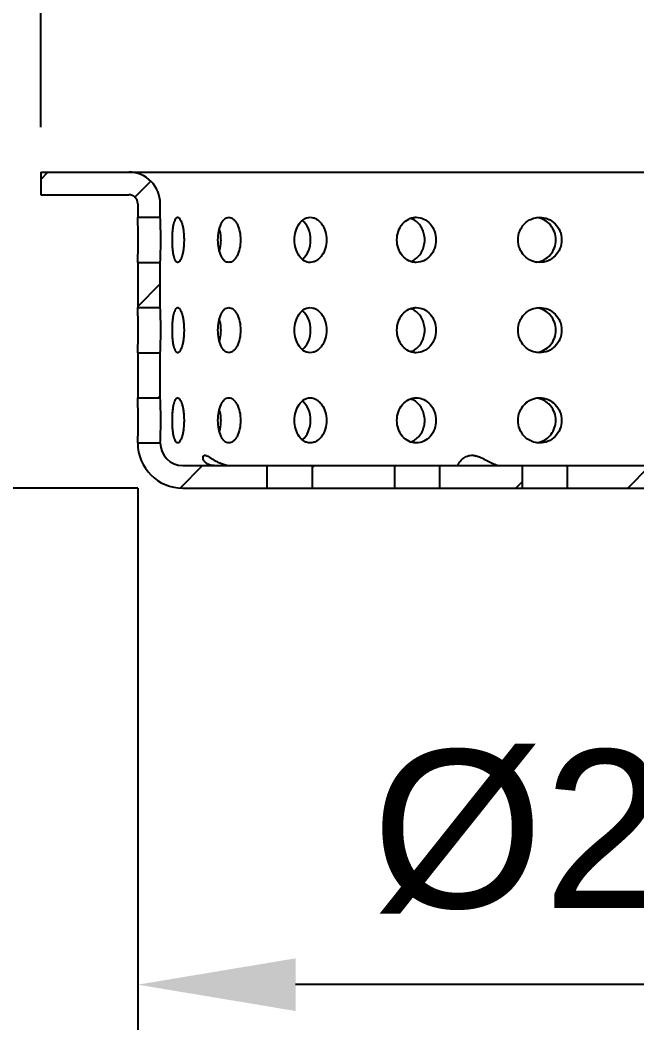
# Model space of a CAD drawing. Header units: millimetres. Extents: x 0 to 2023, y -35 to 289.
# Drawn here: x 1112.45 to 1126.12, y 149.45 to 171.81 of the extents above; entities that cross this region are included whole.
import ezdxf

# ---------------------------------------------------------------- set-up
doc = ezdxf.new("R2010")
doc.units = ezdxf.units.MM
doc.layers.add('02___PRT_ALL_AXES', color=7, linetype='Continuous')
doc.layers.add('AM_5', color=3, linetype='Continuous', lineweight=25)
doc.styles.get("Standard").update_dxf_attribs({"font": 'ARIAL.TTF'})
doc.dimstyles.new('AM_ISO$0', dxfattribs={"dimtxt": 3.5, "dimasz": 3.5, "dimexe": 1, "dimexo": 1, "dimgap": 1.5, "dimtad": 1, "dimdsep": 46, "dimtxsty": 'Standard', "dimcen": 0, "dimclrd": 256, "dimclre": 256, "dimclrt": 2, "dimadec": 0, "dimazin": 2, "dimtp": 0.1, "dimtm": 0.1, "dimtfac": 0.71, "dimtdec": 3, "dimtmove": 0, "dimatfit": 3, "dimfxl": 1, "dimlwd": -1, "dimlwe": -1, "dimarcsym": 1})

# ---------------------------------------------------------------- blocks, each defined once
blk = doc.blocks.new('*D50')
at = {"layer": 'AM_5', "linetype": 'ByBlock', "transparency": 16777216}
for p, q in [((1112.907, 169.448), (1112.907, 181.448)), ((1140.907, 169.448), (1140.907, 181.448)), ((1137.407, 180.448), (1116.407, 180.448))]:
    blk.add_line(p, q, dxfattribs=at)
at = {"layer": 'AM_5', "transparency": 16777216}
for points in [[(1116.407, 181.031), (1116.407, 179.864), (1112.907, 180.448)], [(1137.407, 181.031), (1137.407, 179.864), (1140.907, 180.448)]]:
    blk.add_solid(points, dxfattribs=at)
at = {"layer": 'Defpoints', "color": 0, "transparency": 16777216}
for p in [(1112.907, 180.448), (1112.907, 168.448), (1140.907, 168.448)]:
    blk.add_point(p, dxfattribs=at)
at = {"layer": 'AM_5', "color": 2, "transparency": 16777216, "insert": (1126.907, 183.833), "char_height": 3.5, "attachment_point": 5}
blk.add_mtext('%%c28', dxfattribs=at)
blk = doc.blocks.new('*D51')
at = {"layer": 'AM_5', "linetype": 'ByBlock', "transparency": 16777216}
for p, q in [((1115.057, 161.448), (1115.057, 149.448)), ((1138.757, 161.448), (1138.757, 149.448)), ((1135.257, 150.448), (1118.557, 150.448))]:
    blk.add_line(p, q, dxfattribs=at)
at = {"layer": 'AM_5', "transparency": 16777216}
for points in [[(1118.557, 151.031), (1118.557, 149.864), (1115.057, 150.448)], [(1135.257, 151.031), (1135.257, 149.864), (1138.757, 150.448)]]:
    blk.add_solid(points, dxfattribs=at)
at = {"layer": 'Defpoints', "color": 0, "transparency": 16777216}
for p in [(1115.057, 162.448), (1138.757, 162.448), (1115.057, 150.448)]:
    blk.add_point(p, dxfattribs=at)
at = {"layer": 'AM_5', "color": 2, "transparency": 16777216, "insert": (1126.907, 153.833), "char_height": 3.5, "attachment_point": 5}
blk.add_mtext('%%c23.7', dxfattribs=at)
blk = doc.blocks.new('*D52')
at = {"layer": 'AM_5', "linetype": 'ByBlock', "transparency": 16777216}
for p, q in [((1100.907, 171.948), (1100.907, 175.448)), ((1111.907, 168.448), (1099.907, 168.448)), ((1100.907, 168.448), (1100.907, 161.448)), ((1115.057, 161.448), (1099.907, 161.448)), ((1100.907, 157.948), (1100.907, 154.448))]:
    blk.add_line(p, q, dxfattribs=at)
at = {"layer": 'AM_5', "transparency": 16777216}
for points in [[(1100.323, 171.948), (1101.49, 171.948), (1100.907, 168.448)], [(1100.323, 157.948), (1101.49, 157.948), (1100.907, 161.448)]]:
    blk.add_solid(points, dxfattribs=at)
at = {"layer": 'Defpoints', "color": 0, "transparency": 16777216}
for p in [(1112.907, 168.448), (1100.907, 161.448), (1116.057, 161.448)]:
    blk.add_point(p, dxfattribs=at)
at = {"layer": 'AM_5', "color": 2, "transparency": 16777216, "insert": (1097.657, 164.948), "char_height": 3.5, "attachment_point": 5, "rotation": 90}
blk.add_mtext('7', dxfattribs=at)

msp = doc.modelspace()

# ---------------------------------------------------------------- hatches: boundary and pattern name
at = {"linetype": 'Continuous'}
h = msp.add_hatch(dxfattribs=at)
h.set_pattern_fill('FRO', color=2, scale=1.754942, angle=45, style=0, pattern_type=0)
h.set_pattern_definition([(45, (1018.52, -8), (-1.240931, 1.240931), [])])
edge = h.paths.add_edge_path()
edge.add_line((1112.907, 168.448), (1114.857, 168.448))
edge.add_spline(control_points=[(1114.857, 168.448), (1115.267, 168.448), (1115.557, 168.158), (1115.557, 167.748)], knot_values=[0, 0, 0, 0, 1, 1, 1, 1], weights=[1, 0.804738, 0.804738, 1], degree=3, periodic=0)
edge.add_line((1115.557, 167.448), (1115.557, 167.748))
edge.add_line((1115.057, 167.448), (1115.557, 167.448))
edge.add_line((1115.057, 167.448), (1115.057, 167.748))
edge.add_spline(control_points=[(1114.857, 167.948), (1114.974, 167.948), (1115.057, 167.865), (1115.057, 167.748)], knot_values=[0, 0, 0, 0, 1, 1, 1, 1], weights=[1, 0.804738, 0.804738, 1], degree=3, periodic=0)
edge.add_line((1112.907, 167.948), (1114.857, 167.948))
edge.add_line((1112.907, 167.948), (1112.907, 168.448))
edge = h.paths.add_edge_path()
edge.add_line((1138.957, 168.448), (1140.907, 168.448))
edge.add_line((1140.907, 167.948), (1140.907, 168.448))
edge.add_line((1138.957, 167.948), (1140.907, 167.948))
edge.add_spline(control_points=[(1138.957, 167.948), (1138.84, 167.948), (1138.757, 167.865), (1138.757, 167.748)], knot_values=[0, 0, 0, 0, 1, 1, 1, 1], weights=[1, 0.804738, 0.804738, 1], degree=3, periodic=0)
edge.add_line((1138.757, 167.448), (1138.757, 167.748))
edge.add_line((1138.757, 167.448), (1138.257, 167.448))
edge.add_line((1138.257, 167.448), (1138.257, 167.748))
edge.add_spline(control_points=[(1138.957, 168.448), (1138.547, 168.448), (1138.257, 168.158), (1138.257, 167.748)], knot_values=[0, 0, 0, 0, 1, 1, 1, 1], weights=[1, 0.804738, 0.804738, 1], degree=3, periodic=0)
edge = h.paths.add_edge_path()
edge.add_line((1116.057, 161.448), (1117.922, 161.448))
edge.add_spline(control_points=[(1116.057, 161.448), (1115.471, 161.448), (1115.057, 161.862), (1115.057, 162.448)], knot_values=[0, 0, 0, 0, 1, 1, 1, 1], weights=[1, 0.804738, 0.804738, 1], degree=3, periodic=0)
edge.add_line((1115.057, 162.448), (1115.557, 162.448))
edge.add_spline(control_points=[(1116.057, 161.948), (1115.764, 161.948), (1115.557, 162.155), (1115.557, 162.448)], knot_values=[0, 0, 0, 0, 1, 1, 1, 1], weights=[1, 0.804738, 0.804738, 1], degree=3, periodic=0)
edge.add_line((1116.057, 161.948), (1117.922, 161.948))
edge.add_line((1117.922, 161.948), (1117.922, 161.448))
edge = h.paths.add_edge_path()
edge.add_line((1118.922, 161.448), (1120.75, 161.448))
edge.add_line((1118.922, 161.948), (1118.922, 161.448))
edge.add_line((1118.922, 161.948), (1120.75, 161.948))
edge.add_line((1120.75, 161.948), (1120.75, 161.448))
edge = h.paths.add_edge_path()
edge.add_line((1121.75, 161.448), (1123.578, 161.448))
edge.add_line((1121.75, 161.948), (1121.75, 161.448))
edge.add_line((1121.75, 161.948), (1123.578, 161.948))
edge.add_line((1123.578, 161.948), (1123.578, 161.448))
edge = h.paths.add_edge_path()
edge.add_line((1124.578, 161.448), (1126.407, 161.448))
edge.add_line((1124.578, 161.948), (1124.578, 161.448))
edge.add_line((1124.578, 161.948), (1126.407, 161.948))
edge.add_line((1126.407, 161.948), (1126.407, 161.448))
edge = h.paths.add_edge_path()
edge.add_line((1127.407, 161.448), (1129.235, 161.448))
edge.add_line((1127.407, 161.948), (1127.407, 161.448))
edge.add_line((1127.407, 161.948), (1129.235, 161.948))
edge.add_line((1129.235, 161.948), (1129.235, 161.448))
edge = h.paths.add_edge_path()
edge.add_line((1130.235, 161.448), (1132.064, 161.448))
edge.add_line((1130.235, 161.948), (1130.235, 161.448))
edge.add_line((1130.235, 161.948), (1132.064, 161.948))
edge.add_line((1132.064, 161.948), (1132.064, 161.448))
edge = h.paths.add_edge_path()
edge.add_line((1133.064, 161.448), (1134.892, 161.448))
edge.add_line((1133.064, 161.948), (1133.064, 161.448))
edge.add_line((1133.064, 161.948), (1134.892, 161.948))
edge.add_line((1134.892, 161.948), (1134.892, 161.448))
edge = h.paths.add_edge_path()
edge.add_line((1135.892, 161.448), (1137.757, 161.448))
edge.add_line((1135.892, 161.948), (1135.892, 161.448))
edge.add_line((1135.892, 161.948), (1137.757, 161.948))
edge.add_spline(control_points=[(1137.757, 161.948), (1138.05, 161.948), (1138.257, 162.155), (1138.257, 162.448)], knot_values=[0, 0, 0, 0, 1, 1, 1, 1], weights=[1, 0.804738, 0.804738, 1], degree=3, periodic=0)
edge.add_line((1138.757, 162.448), (1138.257, 162.448))
edge.add_spline(control_points=[(1137.757, 161.448), (1138.343, 161.448), (1138.757, 161.862), (1138.757, 162.448)], knot_values=[0, 0, 0, 0, 1, 1, 1, 1], weights=[1, 0.804738, 0.804738, 1], degree=3, periodic=0)
edge = h.paths.add_edge_path()
edge.add_line((1138.757, 166.448), (1138.757, 165.448))
edge.add_line((1138.757, 165.448), (1138.257, 165.448))
edge.add_line((1138.257, 166.448), (1138.257, 165.448))
edge.add_line((1138.757, 166.448), (1138.257, 166.448))
edge = h.paths.add_edge_path()
edge.add_line((1138.757, 163.448), (1138.757, 164.448))
edge.add_line((1138.757, 163.448), (1138.257, 163.448))
edge.add_line((1138.257, 163.448), (1138.257, 164.448))
edge.add_line((1138.757, 164.448), (1138.257, 164.448))
edge = h.paths.add_edge_path()
edge.add_line((1115.057, 165.448), (1115.057, 166.448))
edge.add_line((1115.057, 166.448), (1115.557, 166.448))
edge.add_line((1115.557, 165.448), (1115.557, 166.448))
edge.add_line((1115.057, 165.448), (1115.557, 165.448))
edge = h.paths.add_edge_path()
edge.add_line((1115.057, 163.448), (1115.057, 164.448))
edge.add_line((1115.057, 164.448), (1115.557, 164.448))
edge.add_line((1115.557, 163.448), (1115.557, 164.448))
edge.add_line((1115.057, 163.448), (1115.557, 163.448))

# ---------------------------------------------------------------- linework, layer by layer
at = {"color": 7, "linetype": 'Continuous'}
for p, q in [((1112.907, 168.448), (1112.907, 167.948)), ((1112.907, 168.448), (1140.907, 168.448)), ((1112.907, 167.948), (1114.857, 167.948)), ((1115.057, 167.748), (1115.057, 167.448)), ((1115.557, 167.448), (1115.557, 167.748)), ((1115.057, 167.448), (1115.557, 167.448)), ((1115.057, 166.448), (1115.057, 165.448)), ((1115.057, 166.448), (1115.557, 166.448)), ((1115.557, 165.448), (1115.557, 166.448)), ((1115.057, 165.448), (1115.557, 165.448)), ((1115.057, 164.448), (1115.057, 163.448)), ((1115.057, 164.448), (1115.557, 164.448)), ((1115.557, 163.448), (1115.557, 164.448)), ((1115.057, 163.448), (1115.557, 163.448)), ((1115.057, 162.448), (1115.557, 162.448)), ((1116.057, 161.948), (1137.757, 161.948)), ((1117.922, 161.948), (1117.922, 161.448)), ((1118.922, 161.948), (1118.922, 161.448)), ((1120.75, 161.948), (1120.75, 161.448)), ((1121.75, 161.948), (1121.75, 161.448)), ((1123.578, 161.948), (1123.578, 161.448)), ((1124.578, 161.948), (1124.578, 161.448)), ((1116.057, 161.448), (1137.757, 161.448))]:
    msp.add_line(p, q, dxfattribs=at)
for centre, radius, start, end in [((1114.857, 167.748), 0.7, 0, 90), ((1114.857, 167.748), 0.2, 0, 90), ((1103.209, 166.948), 11.858, 357.5826, 2.4173), ((1104.21, 166.948), 11.358, 0.0009, 2.5239), ((1120.974, 167.041), 0.408, 62.2453, 70.6959), ((1120.968, 167.03), 0.421, 58.5499, 62.2556), ((1104.207, 166.948), 11.361, 357.4763, 359.9988), ((1115.984, 166.948), 0.919, 359.6839, 0.3158), ((1120.974, 166.854), 0.408, 289.2988, 297.6318), ((1120.968, 166.866), 0.421, 297.6229, 301.4678), ((1103.209, 164.948), 11.858, 357.5826, 2.4173), ((1104.21, 164.948), 11.358, 0.0009, 2.5239), ((1120.974, 165.041), 0.408, 62.2453, 70.6959), ((1120.968, 165.03), 0.421, 58.5499, 62.2556), ((1104.207, 164.948), 11.361, 357.4763, 359.9988), ((1115.984, 164.948), 0.919, 359.6839, 0.3158), ((1120.974, 164.854), 0.408, 289.2988, 297.6318), ((1120.968, 164.866), 0.421, 297.6229, 301.4678), ((1103.208, 162.948), 11.859, 0.001, 2.4173), ((1104.21, 162.948), 11.358, 0.0009, 2.5239), ((1120.974, 163.041), 0.408, 62.2453, 70.6959), ((1120.968, 163.03), 0.421, 58.5499, 62.2556), ((1103.211, 162.948), 11.857, 357.5824, 359.9993), ((1104.202, 162.948), 11.366, 357.4769, 359.9982), ((1115.984, 162.948), 0.919, 0.0001, 0.3158), ((1116.057, 162.448), 1, 180, 270), ((1116.057, 162.448), 0.5, 180, 270), ((1123.839, 162.921), 0.473, 278.0156, 285.6363)]:
    msp.add_arc(centre, radius, start, end, dxfattribs=at)
for points, knots in [([(1115.825, 166.948), (1115.825, 166.98), (1115.826, 167.044), (1115.832, 167.137), (1115.842, 167.222), (1115.855, 167.298), (1115.872, 167.359), (1115.89, 167.401), (1115.906, 167.426), (1115.918, 167.438), (1115.93, 167.446), (1115.939, 167.448), (1115.944, 167.448)], [0, 0, 0, 0, 0.182375, 0.358295, 0.521034, 0.665126, 0.785954, 0.880597, 0.918033, 0.94945, 0.976041, 1, 1, 1, 1]), ([(1115.944, 167.448), (1115.965, 167.448), (1115.996, 167.413), (1116.021, 167.36), (1116.043, 167.298), (1116.06, 167.223), (1116.073, 167.137), (1116.082, 167.044), (1116.084, 166.98), (1116.084, 166.948)], [0, 0, 0, 0, 0.118231, 0.214948, 0.337129, 0.481695, 0.644066, 0.818976, 1, 1, 1, 1]), ([(1116.837, 166.948), (1116.837, 167.012), (1116.847, 167.133), (1116.888, 167.273), (1116.938, 167.362), (1116.979, 167.41), (1117.026, 167.441), (1117.061, 167.448), (1117.077, 167.448)], [0, 0, 0, 0, 0.32053, 0.603991, 0.723867, 0.827645, 0.917676, 1, 1, 1, 1]), ([(1117.077, 167.448), (1117.094, 167.448), (1117.13, 167.44), (1117.178, 167.41), (1117.223, 167.362), (1117.278, 167.274), (1117.325, 167.134), (1117.337, 167.012), (1117.337, 166.948)], [0, 0, 0, 0, 0.082288, 0.173908, 0.279644, 0.400887, 0.68371, 1, 1, 1, 1]), ([(1118.535, 166.948), (1118.535, 167.012), (1118.551, 167.137), (1118.622, 167.3), (1118.719, 167.401), (1118.811, 167.441), (1118.858, 167.448), (1118.881, 167.448)], [0, 0, 0, 0, 0.289119, 0.555956, 0.789246, 0.896157, 1, 1, 1, 1]), ([(1118.889, 166.948), (1118.889, 167.032), (1118.86, 167.193), (1118.766, 167.332), (1118.708, 167.379)], [0, 0, 0, 0, 0.529349, 1, 1, 1, 1]), ([(1118.881, 167.448), (1118.904, 167.448), (1118.952, 167.441), (1119.02, 167.412), (1119.083, 167.364), (1119.159, 167.278), (1119.225, 167.138), (1119.243, 167.012), (1119.243, 166.948)], [0, 0, 0, 0, 0.103224, 0.210897, 0.325475, 0.44805, 0.714544, 1, 1, 1, 1]), ([(1120.804, 166.948), (1120.804, 167.012), (1120.825, 167.14), (1120.917, 167.306), (1121.037, 167.402), (1121.147, 167.441), (1121.204, 167.448), (1121.232, 167.448)], [0, 0, 0, 0, 0.267037, 0.523563, 0.765595, 0.883276, 1, 1, 1, 1]), ([(1121.42, 166.948), (1121.42, 166.993), (1121.409, 167.082), (1121.363, 167.206), (1121.288, 167.312), (1121.223, 167.367), (1121.187, 167.389)], [0, 0, 0, 0, 0.258648, 0.513424, 0.761101, 1, 1, 1, 1]), ([(1121.232, 167.448), (1121.289, 167.448), (1121.407, 167.42), (1121.552, 167.307), (1121.648, 167.141), (1121.67, 167.013), (1121.67, 166.948)], [0, 0, 0, 0, 0.233216, 0.477545, 0.734702, 1, 1, 1, 1]), ([(1123.489, 166.948), (1123.489, 167.013), (1123.514, 167.143), (1123.619, 167.309), (1123.779, 167.422), (1123.906, 167.448), (1123.969, 167.448)], [0, 0, 0, 0, 0.25454, 0.50607, 0.753926, 1, 1, 1, 1]), ([(1124.326, 166.948), (1124.326, 167.007), (1124.305, 167.126), (1124.215, 167.281), (1124.078, 167.395), (1123.966, 167.434), (1123.909, 167.443)], [0, 0, 0, 0, 0.253091, 0.504665, 0.753721, 1, 1, 1, 1]), ([(1123.969, 167.448), (1124.032, 167.448), (1124.16, 167.421), (1124.322, 167.31), (1124.43, 167.144), (1124.455, 167.013), (1124.455, 166.948)], [0, 0, 0, 0, 0.245944, 0.494758, 0.746489, 1, 1, 1, 1]), ([(1116.904, 166.953), (1116.903, 166.974), (1116.9, 167.054), (1116.887, 167.135), (1116.869, 167.192)], [0, 0, 0, 0, 0.257449, 1, 1, 1, 1]), ([(1115.944, 166.448), (1115.939, 166.448), (1115.93, 166.45), (1115.918, 166.457), (1115.906, 166.47), (1115.89, 166.494), (1115.872, 166.536), (1115.855, 166.598), (1115.842, 166.673), (1115.832, 166.759), (1115.826, 166.851), (1115.825, 166.915), (1115.825, 166.948)], [0, 0, 0, 0, 0.023959, 0.050552, 0.08197, 0.119408, 0.214055, 0.334885, 0.478978, 0.641711, 0.817626, 1, 1, 1, 1]), ([(1116.084, 166.948), (1116.084, 166.915), (1116.082, 166.851), (1116.073, 166.759), (1116.06, 166.673), (1116.043, 166.598), (1116.021, 166.535), (1115.996, 166.483), (1115.965, 166.448), (1115.944, 166.448)], [0, 0, 0, 0, 0.181025, 0.355941, 0.518318, 0.662884, 0.785063, 0.881776, 1, 1, 1, 1]), ([(1117.077, 166.448), (1117.061, 166.448), (1117.026, 166.455), (1116.979, 166.486), (1116.938, 166.533), (1116.888, 166.622), (1116.847, 166.763), (1116.837, 166.884), (1116.837, 166.948)], [0, 0, 0, 0, 0.082324, 0.172357, 0.276137, 0.396016, 0.679473, 1, 1, 1, 1]), ([(1116.869, 166.703), (1116.875, 166.722), (1116.895, 166.8), (1116.903, 166.881), (1116.904, 166.943)], [0, 0, 0, 0, 0.240119, 1, 1, 1, 1]), ([(1117.337, 166.948), (1117.337, 166.884), (1117.325, 166.762), (1117.278, 166.621), (1117.223, 166.533), (1117.178, 166.486), (1117.13, 166.455), (1117.094, 166.448), (1117.077, 166.448)], [0, 0, 0, 0, 0.316294, 0.59912, 0.720361, 0.826094, 0.917713, 1, 1, 1, 1]), ([(1118.881, 166.448), (1118.858, 166.448), (1118.811, 166.454), (1118.719, 166.495), (1118.622, 166.595), (1118.551, 166.759), (1118.535, 166.883), (1118.535, 166.948)], [0, 0, 0, 0, 0.103843, 0.210754, 0.444048, 0.710882, 1, 1, 1, 1]), ([(1118.708, 166.516), (1118.766, 166.563), (1118.86, 166.702), (1118.889, 166.863), (1118.889, 166.948)], [0, 0, 0, 0, 0.470642, 1, 1, 1, 1]), ([(1119.243, 166.948), (1119.243, 166.883), (1119.225, 166.758), (1119.159, 166.617), (1119.083, 166.531), (1119.02, 166.484), (1118.952, 166.455), (1118.904, 166.448), (1118.881, 166.448)], [0, 0, 0, 0, 0.285457, 0.551955, 0.674528, 0.789104, 0.896777, 1, 1, 1, 1]), ([(1121.232, 166.448), (1121.204, 166.448), (1121.147, 166.454), (1121.037, 166.493), (1120.917, 166.589), (1120.825, 166.755), (1120.804, 166.883), (1120.804, 166.948)], [0, 0, 0, 0, 0.116724, 0.234405, 0.47644, 0.732963, 1, 1, 1, 1]), ([(1121.187, 166.507), (1121.223, 166.529), (1121.288, 166.583), (1121.363, 166.689), (1121.409, 166.814), (1121.42, 166.903), (1121.42, 166.948)], [0, 0, 0, 0, 0.2389, 0.486578, 0.741358, 1, 1, 1, 1]), ([(1121.67, 166.948), (1121.67, 166.883), (1121.648, 166.754), (1121.552, 166.589), (1121.407, 166.476), (1121.289, 166.448), (1121.232, 166.448)], [0, 0, 0, 0, 0.265299, 0.522459, 0.766785, 1, 1, 1, 1]), ([(1123.969, 166.448), (1123.906, 166.448), (1123.779, 166.474), (1123.619, 166.586), (1123.514, 166.752), (1123.489, 166.883), (1123.489, 166.948)], [0, 0, 0, 0, 0.246074, 0.493932, 0.745452, 1, 1, 1, 1]), ([(1123.908, 166.453), (1123.965, 166.461), (1124.077, 166.5), (1124.215, 166.614), (1124.305, 166.769), (1124.326, 166.889), (1124.326, 166.948)], [0, 0, 0, 0, 0.246272, 0.495321, 0.746902, 1, 1, 1, 1]), ([(1124.455, 166.948), (1124.455, 166.883), (1124.43, 166.752), (1124.322, 166.586), (1124.16, 166.474), (1124.032, 166.448), (1123.969, 166.448)], [0, 0, 0, 0, 0.253512, 0.505245, 0.754056, 1, 1, 1, 1]), ([(1115.825, 164.948), (1115.825, 164.98), (1115.826, 165.044), (1115.832, 165.137), (1115.842, 165.222), (1115.855, 165.298), (1115.872, 165.359), (1115.89, 165.401), (1115.906, 165.426), (1115.918, 165.438), (1115.93, 165.446), (1115.939, 165.448), (1115.944, 165.448)], [0, 0, 0, 0, 0.182375, 0.358295, 0.521034, 0.665126, 0.785954, 0.880597, 0.918033, 0.94945, 0.976041, 1, 1, 1, 1]), ([(1115.944, 165.448), (1115.965, 165.448), (1115.996, 165.413), (1116.021, 165.36), (1116.043, 165.298), (1116.06, 165.223), (1116.073, 165.137), (1116.082, 165.044), (1116.084, 164.98), (1116.084, 164.948)], [0, 0, 0, 0, 0.118231, 0.214948, 0.337129, 0.481695, 0.644066, 0.818976, 1, 1, 1, 1]), ([(1116.837, 164.948), (1116.837, 165.012), (1116.847, 165.133), (1116.888, 165.273), (1116.938, 165.362), (1116.979, 165.41), (1117.026, 165.441), (1117.061, 165.448), (1117.077, 165.448)], [0, 0, 0, 0, 0.32053, 0.603991, 0.723867, 0.827645, 0.917676, 1, 1, 1, 1]), ([(1117.077, 165.448), (1117.094, 165.448), (1117.13, 165.44), (1117.178, 165.41), (1117.223, 165.362), (1117.278, 165.274), (1117.325, 165.134), (1117.337, 165.012), (1117.337, 164.948)], [0, 0, 0, 0, 0.082288, 0.173908, 0.279644, 0.400887, 0.68371, 1, 1, 1, 1]), ([(1118.535, 164.948), (1118.535, 165.012), (1118.551, 165.137), (1118.622, 165.3), (1118.719, 165.401), (1118.811, 165.441), (1118.858, 165.448), (1118.881, 165.448)], [0, 0, 0, 0, 0.289119, 0.555956, 0.789246, 0.896157, 1, 1, 1, 1]), ([(1118.889, 164.948), (1118.889, 165.032), (1118.86, 165.193), (1118.766, 165.332), (1118.708, 165.379)], [0, 0, 0, 0, 0.529349, 1, 1, 1, 1]), ([(1118.881, 165.448), (1118.904, 165.448), (1118.952, 165.441), (1119.02, 165.412), (1119.083, 165.364), (1119.159, 165.278), (1119.225, 165.138), (1119.243, 165.012), (1119.243, 164.948)], [0, 0, 0, 0, 0.103224, 0.210897, 0.325475, 0.44805, 0.714544, 1, 1, 1, 1]), ([(1120.804, 164.948), (1120.804, 165.012), (1120.825, 165.14), (1120.917, 165.306), (1121.037, 165.402), (1121.147, 165.441), (1121.204, 165.448), (1121.232, 165.448)], [0, 0, 0, 0, 0.267037, 0.523563, 0.765595, 0.883276, 1, 1, 1, 1]), ([(1121.42, 164.948), (1121.42, 164.993), (1121.409, 165.082), (1121.363, 165.206), (1121.288, 165.312), (1121.223, 165.367), (1121.187, 165.389)], [0, 0, 0, 0, 0.258648, 0.513424, 0.761101, 1, 1, 1, 1]), ([(1121.232, 165.448), (1121.289, 165.448), (1121.407, 165.42), (1121.552, 165.307), (1121.648, 165.141), (1121.67, 165.013), (1121.67, 164.948)], [0, 0, 0, 0, 0.233216, 0.477545, 0.734702, 1, 1, 1, 1]), ([(1123.489, 164.948), (1123.489, 165.013), (1123.514, 165.143), (1123.619, 165.309), (1123.779, 165.422), (1123.906, 165.448), (1123.969, 165.448)], [0, 0, 0, 0, 0.25454, 0.50607, 0.753926, 1, 1, 1, 1]), ([(1124.326, 164.948), (1124.326, 165.007), (1124.305, 165.126), (1124.215, 165.281), (1124.078, 165.395), (1123.966, 165.434), (1123.909, 165.443)], [0, 0, 0, 0, 0.253091, 0.504665, 0.753721, 1, 1, 1, 1]), ([(1123.969, 165.448), (1124.032, 165.448), (1124.16, 165.421), (1124.322, 165.31), (1124.43, 165.144), (1124.455, 165.013), (1124.455, 164.948)], [0, 0, 0, 0, 0.245944, 0.494758, 0.746489, 1, 1, 1, 1]), ([(1116.904, 164.953), (1116.903, 164.974), (1116.9, 165.054), (1116.887, 165.135), (1116.869, 165.192)], [0, 0, 0, 0, 0.257449, 1, 1, 1, 1]), ([(1115.944, 164.448), (1115.939, 164.448), (1115.93, 164.45), (1115.918, 164.457), (1115.906, 164.47), (1115.89, 164.494), (1115.872, 164.536), (1115.855, 164.598), (1115.842, 164.673), (1115.832, 164.759), (1115.826, 164.851), (1115.825, 164.915), (1115.825, 164.948)], [0, 0, 0, 0, 0.023959, 0.050552, 0.08197, 0.119408, 0.214055, 0.334885, 0.478978, 0.641711, 0.817626, 1, 1, 1, 1]), ([(1116.084, 164.948), (1116.084, 164.915), (1116.082, 164.851), (1116.073, 164.759), (1116.06, 164.673), (1116.043, 164.598), (1116.021, 164.535), (1115.996, 164.483), (1115.965, 164.448), (1115.944, 164.448)], [0, 0, 0, 0, 0.181025, 0.355941, 0.518318, 0.662884, 0.785063, 0.881776, 1, 1, 1, 1]), ([(1117.077, 164.448), (1117.061, 164.448), (1117.026, 164.455), (1116.979, 164.486), (1116.938, 164.533), (1116.888, 164.622), (1116.847, 164.763), (1116.837, 164.884), (1116.837, 164.948)], [0, 0, 0, 0, 0.082324, 0.172357, 0.276137, 0.396016, 0.679473, 1, 1, 1, 1]), ([(1116.869, 164.703), (1116.875, 164.722), (1116.895, 164.8), (1116.903, 164.881), (1116.904, 164.943)], [0, 0, 0, 0, 0.240119, 1, 1, 1, 1]), ([(1117.337, 164.948), (1117.337, 164.884), (1117.325, 164.762), (1117.278, 164.621), (1117.223, 164.533), (1117.178, 164.486), (1117.13, 164.455), (1117.094, 164.448), (1117.077, 164.448)], [0, 0, 0, 0, 0.316294, 0.59912, 0.720361, 0.826094, 0.917713, 1, 1, 1, 1]), ([(1118.881, 164.448), (1118.858, 164.448), (1118.811, 164.454), (1118.719, 164.495), (1118.622, 164.595), (1118.551, 164.759), (1118.535, 164.883), (1118.535, 164.948)], [0, 0, 0, 0, 0.103843, 0.210754, 0.444048, 0.710882, 1, 1, 1, 1]), ([(1118.708, 164.516), (1118.766, 164.563), (1118.86, 164.702), (1118.889, 164.863), (1118.889, 164.948)], [0, 0, 0, 0, 0.470642, 1, 1, 1, 1]), ([(1119.243, 164.948), (1119.243, 164.883), (1119.225, 164.758), (1119.159, 164.617), (1119.083, 164.531), (1119.02, 164.484), (1118.952, 164.455), (1118.904, 164.448), (1118.881, 164.448)], [0, 0, 0, 0, 0.285457, 0.551955, 0.674528, 0.789104, 0.896777, 1, 1, 1, 1]), ([(1121.232, 164.448), (1121.204, 164.448), (1121.147, 164.454), (1121.037, 164.493), (1120.917, 164.589), (1120.825, 164.755), (1120.804, 164.883), (1120.804, 164.948)], [0, 0, 0, 0, 0.116724, 0.234405, 0.47644, 0.732963, 1, 1, 1, 1]), ([(1121.187, 164.507), (1121.223, 164.529), (1121.288, 164.583), (1121.363, 164.689), (1121.409, 164.814), (1121.42, 164.903), (1121.42, 164.948)], [0, 0, 0, 0, 0.2389, 0.486578, 0.741358, 1, 1, 1, 1]), ([(1121.67, 164.948), (1121.67, 164.883), (1121.648, 164.754), (1121.552, 164.589), (1121.407, 164.476), (1121.289, 164.448), (1121.232, 164.448)], [0, 0, 0, 0, 0.265299, 0.522459, 0.766785, 1, 1, 1, 1]), ([(1123.969, 164.448), (1123.906, 164.448), (1123.779, 164.474), (1123.619, 164.586), (1123.514, 164.752), (1123.489, 164.883), (1123.489, 164.948)], [0, 0, 0, 0, 0.246074, 0.493932, 0.745452, 1, 1, 1, 1]), ([(1123.908, 164.453), (1123.965, 164.461), (1124.077, 164.5), (1124.215, 164.614), (1124.305, 164.769), (1124.326, 164.889), (1124.326, 164.948)], [0, 0, 0, 0, 0.246272, 0.495321, 0.746902, 1, 1, 1, 1]), ([(1124.455, 164.948), (1124.455, 164.883), (1124.43, 164.752), (1124.322, 164.586), (1124.16, 164.474), (1124.032, 164.448), (1123.969, 164.448)], [0, 0, 0, 0, 0.253512, 0.505245, 0.754056, 1, 1, 1, 1]), ([(1115.825, 162.948), (1115.825, 162.98), (1115.826, 163.044), (1115.832, 163.137), (1115.842, 163.222), (1115.855, 163.298), (1115.872, 163.359), (1115.89, 163.401), (1115.906, 163.426), (1115.918, 163.438), (1115.93, 163.446), (1115.939, 163.448), (1115.944, 163.448)], [0, 0, 0, 0, 0.182375, 0.358295, 0.521034, 0.665126, 0.785954, 0.880597, 0.918033, 0.94945, 0.976041, 1, 1, 1, 1]), ([(1115.944, 163.448), (1115.965, 163.448), (1115.996, 163.413), (1116.021, 163.36), (1116.043, 163.298), (1116.06, 163.223), (1116.073, 163.137), (1116.082, 163.044), (1116.084, 162.98), (1116.084, 162.948)], [0, 0, 0, 0, 0.118231, 0.214948, 0.337129, 0.481695, 0.644066, 0.818976, 1, 1, 1, 1]), ([(1116.837, 162.948), (1116.837, 163.012), (1116.847, 163.133), (1116.888, 163.273), (1116.938, 163.362), (1116.979, 163.41), (1117.026, 163.441), (1117.061, 163.448), (1117.077, 163.448)], [0, 0, 0, 0, 0.32053, 0.603991, 0.723867, 0.827645, 0.917676, 1, 1, 1, 1]), ([(1117.077, 163.448), (1117.094, 163.448), (1117.13, 163.44), (1117.178, 163.41), (1117.223, 163.362), (1117.278, 163.274), (1117.325, 163.134), (1117.337, 163.012), (1117.337, 162.948)], [0, 0, 0, 0, 0.082288, 0.173908, 0.279644, 0.400887, 0.68371, 1, 1, 1, 1]), ([(1118.535, 162.948), (1118.535, 163.012), (1118.551, 163.137), (1118.622, 163.3), (1118.719, 163.401), (1118.811, 163.441), (1118.858, 163.448), (1118.881, 163.448)], [0, 0, 0, 0, 0.289119, 0.555956, 0.789246, 0.896157, 1, 1, 1, 1]), ([(1118.889, 162.948), (1118.889, 163.032), (1118.86, 163.193), (1118.766, 163.332), (1118.708, 163.379)], [0, 0, 0, 0, 0.529349, 1, 1, 1, 1]), ([(1118.881, 163.448), (1118.904, 163.448), (1118.952, 163.441), (1119.02, 163.412), (1119.083, 163.364), (1119.159, 163.278), (1119.225, 163.138), (1119.243, 163.012), (1119.243, 162.948)], [0, 0, 0, 0, 0.103224, 0.210897, 0.325475, 0.44805, 0.714544, 1, 1, 1, 1]), ([(1120.804, 162.948), (1120.804, 163.012), (1120.825, 163.14), (1120.917, 163.306), (1121.037, 163.402), (1121.147, 163.441), (1121.204, 163.448), (1121.232, 163.448)], [0, 0, 0, 0, 0.267037, 0.523563, 0.765595, 0.883276, 1, 1, 1, 1]), ([(1121.42, 162.948), (1121.42, 162.993), (1121.409, 163.082), (1121.363, 163.206), (1121.288, 163.312), (1121.223, 163.367), (1121.187, 163.389)], [0, 0, 0, 0, 0.258648, 0.513424, 0.761101, 1, 1, 1, 1]), ([(1121.232, 163.448), (1121.289, 163.448), (1121.407, 163.42), (1121.552, 163.307), (1121.648, 163.141), (1121.67, 163.013), (1121.67, 162.948)], [0, 0, 0, 0, 0.233216, 0.477545, 0.734702, 1, 1, 1, 1]), ([(1123.489, 162.948), (1123.489, 163.013), (1123.514, 163.143), (1123.619, 163.309), (1123.779, 163.422), (1123.906, 163.448), (1123.969, 163.448)], [0, 0, 0, 0, 0.25454, 0.50607, 0.753926, 1, 1, 1, 1]), ([(1124.326, 162.948), (1124.326, 163.007), (1124.305, 163.126), (1124.215, 163.281), (1124.078, 163.395), (1123.966, 163.434), (1123.909, 163.443)], [0, 0, 0, 0, 0.253091, 0.504665, 0.753721, 1, 1, 1, 1]), ([(1123.969, 163.448), (1124.032, 163.448), (1124.16, 163.421), (1124.322, 163.31), (1124.43, 163.144), (1124.455, 163.013), (1124.455, 162.948)], [0, 0, 0, 0, 0.245944, 0.494758, 0.746489, 1, 1, 1, 1]), ([(1116.904, 162.953), (1116.903, 162.974), (1116.9, 163.054), (1116.887, 163.135), (1116.869, 163.192)], [0, 0, 0, 0, 0.257449, 1, 1, 1, 1]), ([(1115.944, 162.448), (1115.935, 162.448), (1115.92, 162.454), (1115.906, 162.47), (1115.89, 162.494), (1115.872, 162.536), (1115.855, 162.598), (1115.842, 162.673), (1115.832, 162.759), (1115.826, 162.851), (1115.825, 162.915), (1115.825, 162.948)], [0, 0, 0, 0, 0.04984, 0.081287, 0.118773, 0.213478, 0.334391, 0.478609, 0.641463, 0.817455, 1, 1, 1, 1]), ([(1116.084, 162.948), (1116.084, 162.915), (1116.082, 162.851), (1116.073, 162.759), (1116.06, 162.673), (1116.043, 162.598), (1116.021, 162.535), (1115.996, 162.483), (1115.965, 162.448), (1115.944, 162.448)], [0, 0, 0, 0, 0.18106, 0.355929, 0.518309, 0.662891, 0.785064, 0.881759, 1, 1, 1, 1]), ([(1117.077, 162.448), (1117.061, 162.448), (1117.026, 162.455), (1116.979, 162.486), (1116.938, 162.533), (1116.888, 162.622), (1116.847, 162.763), (1116.837, 162.884), (1116.837, 162.948)], [0, 0, 0, 0, 0.082302, 0.172373, 0.27614, 0.396015, 0.679488, 1, 1, 1, 1]), ([(1116.868, 162.699), (1116.874, 162.718), (1116.895, 162.799), (1116.904, 162.884), (1116.904, 162.948)], [0, 0, 0, 0, 0.239666, 1, 1, 1, 1]), ([(1117.337, 162.948), (1117.337, 162.884), (1117.325, 162.762), (1117.278, 162.621), (1117.223, 162.533), (1117.178, 162.486), (1117.13, 162.455), (1117.094, 162.448), (1117.077, 162.448)], [0, 0, 0, 0, 0.316287, 0.599132, 0.720373, 0.826085, 0.917731, 1, 1, 1, 1]), ([(1118.881, 162.448), (1118.858, 162.448), (1118.811, 162.454), (1118.719, 162.495), (1118.622, 162.595), (1118.551, 162.759), (1118.535, 162.883), (1118.535, 162.948)], [0, 0, 0, 0, 0.103814, 0.210774, 0.444051, 0.710897, 1, 1, 1, 1]), ([(1118.706, 162.515), (1118.765, 162.562), (1118.859, 162.701), (1118.889, 162.863), (1118.889, 162.948)], [0, 0, 0, 0, 0.470404, 1, 1, 1, 1]), ([(1119.243, 162.948), (1119.243, 162.883), (1119.225, 162.758), (1119.159, 162.617), (1119.083, 162.531), (1119.02, 162.484), (1118.952, 162.455), (1118.904, 162.448), (1118.881, 162.448)], [0, 0, 0, 0, 0.285452, 0.551967, 0.674542, 0.789094, 0.896803, 1, 1, 1, 1]), ([(1121.232, 162.448), (1121.175, 162.448), (1121.059, 162.475), (1120.917, 162.589), (1120.825, 162.755), (1120.804, 162.883), (1120.804, 162.948)], [0, 0, 0, 0, 0.233286, 0.475665, 0.732579, 1, 1, 1, 1]), ([(1121.2, 162.515), (1121.233, 162.537), (1121.296, 162.592), (1121.366, 162.696), (1121.41, 162.818), (1121.42, 162.904), (1121.42, 162.948)], [0, 0, 0, 0, 0.239391, 0.487237, 0.741782, 1, 1, 1, 1]), ([(1121.67, 162.948), (1121.67, 162.883), (1121.648, 162.754), (1121.552, 162.589), (1121.407, 162.476), (1121.289, 162.448), (1121.232, 162.448)], [0, 0, 0, 0, 0.265294, 0.522468, 0.766773, 1, 1, 1, 1]), ([(1123.969, 162.448), (1123.906, 162.448), (1123.779, 162.474), (1123.619, 162.586), (1123.514, 162.752), (1123.489, 162.883), (1123.489, 162.948)], [0, 0, 0, 0, 0.246101, 0.493941, 0.745468, 1, 1, 1, 1]), ([(1123.967, 162.465), (1124.017, 162.48), (1124.116, 162.526), (1124.232, 162.639), (1124.308, 162.785), (1124.326, 162.894), (1124.326, 162.948)], [0, 0, 0, 0, 0.246642, 0.495884, 0.747307, 1, 1, 1, 1]), ([(1124.455, 162.948), (1124.455, 162.883), (1124.43, 162.752), (1124.322, 162.586), (1124.16, 162.474), (1124.032, 162.448), (1123.969, 162.448)], [0, 0, 0, 0, 0.253507, 0.505253, 0.754044, 1, 1, 1, 1]), ([(1121.108, 162.469), (1121.116, 162.472), (1121.148, 162.484), (1121.178, 162.501), (1121.2, 162.515)], [0, 0, 0, 0, 0.247721, 1, 1, 1, 1])]:
    msp.add_open_spline(points, degree=3, knots=knots, dxfattribs=at)
at = {"layer": '02___PRT_ALL_AXES', "color": 7, "linetype": 'Continuous'}
for points, knots in [([(1116.507, 162.125), (1116.507, 162.134), (1116.509, 162.152), (1116.523, 162.171), (1116.54, 162.177), (1116.555, 162.177), (1116.572, 162.173), (1116.599, 162.162), (1116.636, 162.141), (1116.684, 162.111), (1116.738, 162.078), (1116.776, 162.057), (1116.796, 162.046)], [0, 0, 0, 0, 0.079658, 0.148293, 0.183885, 0.224692, 0.273717, 0.331564, 0.470031, 0.631984, 0.809945, 1, 1, 1, 1]), ([(1122.205, 162.039), (1122.225, 162.063), (1122.26, 162.097), (1122.316, 162.135), (1122.369, 162.161), (1122.429, 162.177), (1122.496, 162.178), (1122.565, 162.164), (1122.656, 162.131), (1122.762, 162.078), (1122.883, 162.016), (1122.978, 161.973), (1123.047, 161.952), (1123.078, 161.948), (1123.093, 161.948)], [0, 0, 0, 0, 0.094599, 0.149572, 0.208884, 0.272784, 0.341029, 0.41291, 0.487394, 0.63606, 0.778388, 0.904238, 0.956735, 1, 1, 1, 1]), ([(1116.575, 162.002), (1116.554, 162.018), (1116.522, 162.055), (1116.507, 162.103), (1116.507, 162.125)], [0, 0, 0, 0, 0.545184, 1, 1, 1, 1]), ([(1116.749, 161.948), (1116.716, 161.948), (1116.653, 161.956), (1116.597, 161.985), (1116.575, 162.002)], [0, 0, 0, 0, 0.547276, 1, 1, 1, 1]), ([(1116.796, 162.046), (1116.822, 162.033), (1116.929, 161.981), (1117.049, 161.948), (1117.14, 161.948)], [0, 0, 0, 0, 0.243138, 1, 1, 1, 1]), ([(1122.164, 161.964), (1122.164, 161.969), (1122.167, 161.98), (1122.172, 161.991), (1122.175, 161.996)], [0, 0, 0, 0, 0.429473, 1, 1, 1, 1]), ([(1122.169, 161.952), (1122.168, 161.953), (1122.165, 161.956), (1122.164, 161.961), (1122.164, 161.964)], [0, 0, 0, 0, 0.232617, 1, 1, 1, 1]), ([(1122.175, 161.996), (1122.177, 162), (1122.186, 162.015), (1122.196, 162.029), (1122.205, 162.039)], [0, 0, 0, 0, 0.219987, 1, 1, 1, 1])]:
    msp.add_open_spline(points, degree=3, knots=knots, dxfattribs=at)

# ---------------------------------------------------------------- dimensions: what is measured, and where the dimension line sits
at = {"layer": 'AM_5'}
for base, p1, p2, picture, middle in [((1112.907, 180.448), (1140.907, 168.448), (1112.907, 168.448), '*D50', (1126.907, 183.833)), ((1115.057, 150.448), (1138.757, 162.448), (1115.057, 162.448), '*D51', (1126.907, 153.833))]:
    dim = msp.add_linear_dim(base=base, p1=p1, p2=p2, text='%%c<>', dimstyle='AM_ISO$0', dxfattribs=at)
    dim.commit()
    dim.dimension.update_dxf_attribs({"geometry": picture, "text_midpoint": middle})
dim = msp.add_linear_dim(base=(1100.907, 161.448), p1=(1112.907, 168.448), p2=(1116.057, 161.448), angle=90, dimstyle='AM_ISO$0', dxfattribs=at)
dim.commit()
dim.dimension.update_dxf_attribs({"geometry": '*D52', "text_midpoint": (1097.657, 164.948)})

doc.saveas('drawing.dxf')
